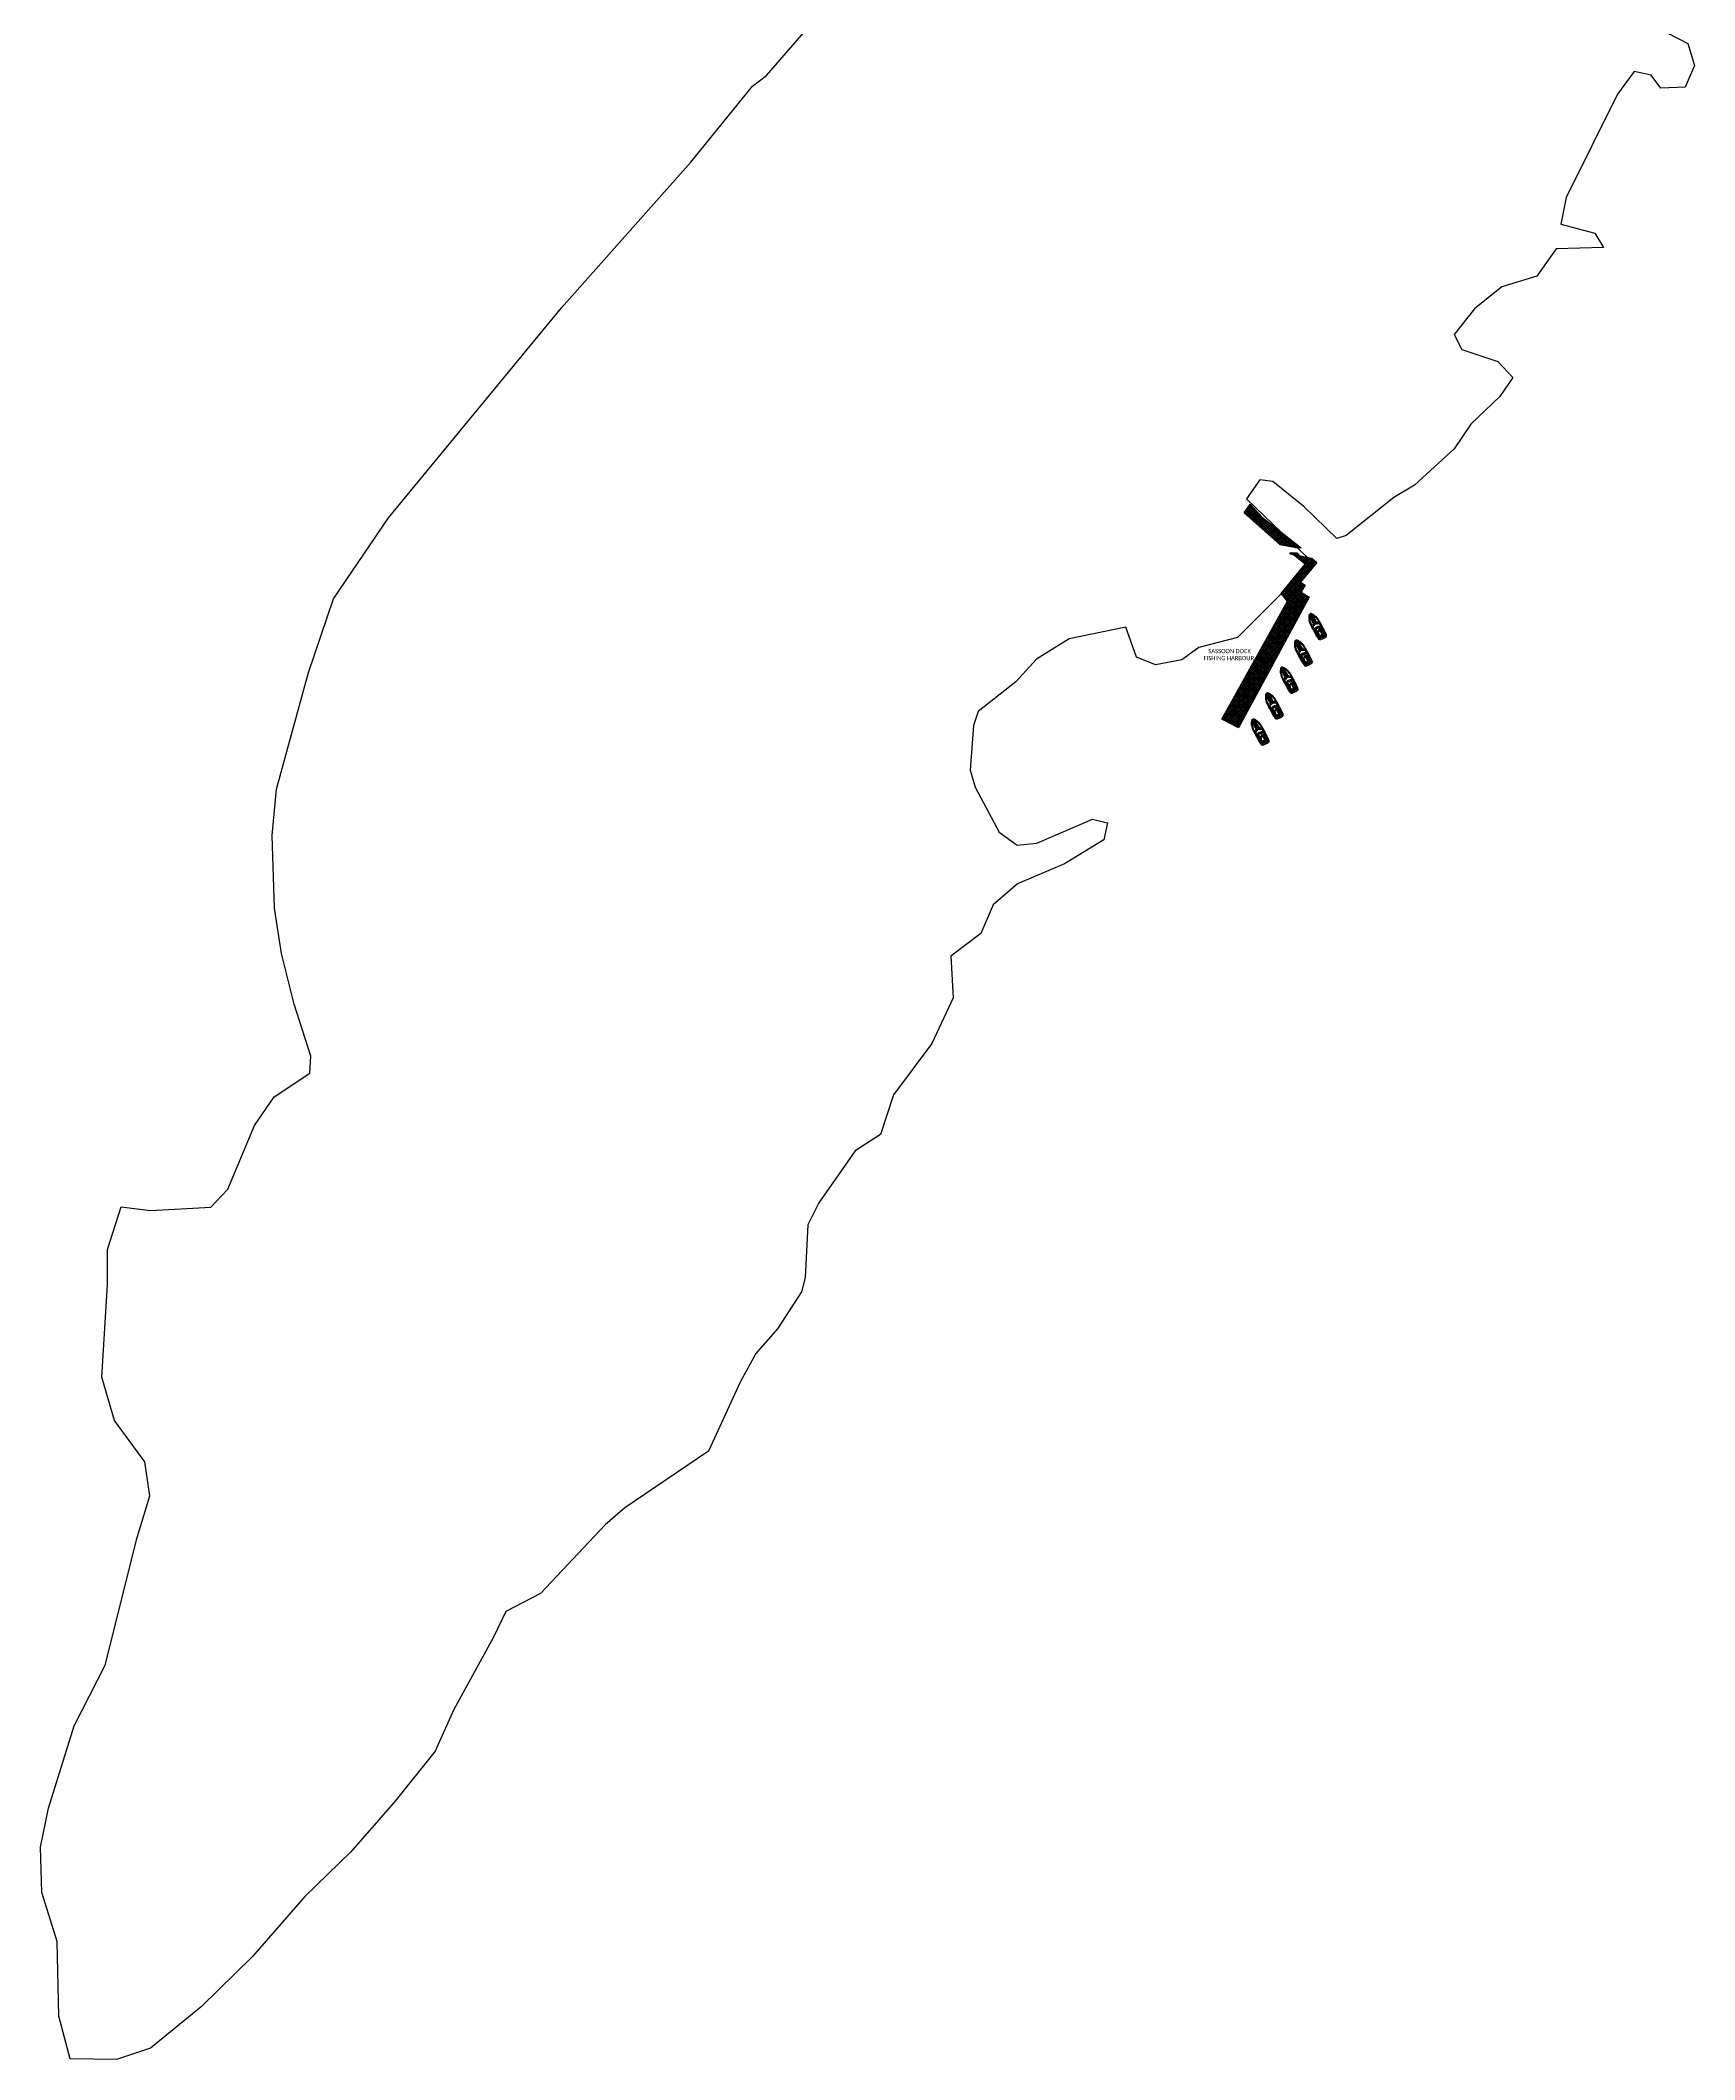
# Model space of a CAD drawing. Header units: metres. Extents: x 267365 to 277461, y 2088854 to 2108025.
# Drawn here: x 268091 to 272018, y 2088854 to 2093647 of the extents above; entities that cross this region are included whole.
import ezdxf

# ---------------------------------------------------------------- set-up
doc = ezdxf.new("R2010")
doc.units = ezdxf.units.M
for name, color, linetype in [('BOAT', 30, 'Continuous'), ('HARBOUR', 1, 'Continuous'), ('HARBOUR TEXT', 250, 'Continuous'), ('PORT', 5, 'Continuous'), ('village', 3, 'Continuous')]:
    doc.layers.add(name, color=color, linetype=linetype)
doc.styles.get("Standard").update_dxf_attribs({"font": 'calibri.ttf'})

# ---------------------------------------------------------------- blocks, each defined once
blk = doc.blocks.new('3')
for p, q in [((15259, 11285), (14484, 11285)), ((15259, 11192), (14484, 11192)), ((14615, 10476), (15123, 10528)), ((14686, 10050), (15190, 10197)), ((15968, 14277), (15461, 14277)), ((15968, 14767), (15462, 14767)), ((15968, 15258), (15484, 15258)), ((15968, 15258), (16453, 15258)), ((15968, 14767), (16474, 14767)), ((15968, 14277), (16475, 14277)), ((16111, 11240), (16111, 11048)), ((16111, 11048), (16516, 11165)), ((16111, 11048), (16509, 11048)), ((16160, 9828), (17451, 9828)), ((16498, 9195), (16786, 9687)), ((16707, 11116), (16547, 11058)), ((16716, 11090), (16575, 11038)), ((16600, 11048), (16882, 11048)), ((16709, 10005), (16709, 10459)), ((16732, 9000), (17261, 9307)), ((16767, 11090), (16913, 11037)), ((16776, 11116), (16940, 11056)), ((16949, 11180), (17451, 11048)), ((16973, 11048), (17451, 11048)), ((14565, 8385), (15056, 8357)), ((14685, 6707), (14679, 6695)), ((14966, 7645), (15271, 8006)), ((15658, 7614), (15968, 7614)), ((15665, 7521), (15968, 7521)), ((16200, 7614), (15968, 7614)), ((16200, 7521), (15968, 7521)), ((16554, 7976), (16809, 7478)), ((16782, 8178), (17280, 7902)), ((16846, 8619), (17397, 8623)), ((17251, 6707), (17257, 6695))]:
    blk.add_line(p, q)
for points in [[(15968, 6127, -0.0173595), (14838, 6154, -0.1263403), (14305, 6306, -0.1728985), (14037, 6993, -0.0138842), (14014, 7606, -0.008973), (13973, 8482, -0.01509), (13946, 9483, 0.0022446), (13935, 11027, -0.0033421), (13932, 12742, -0.0169845), (13966, 13889, -0.0245459), (14062, 14750, -0.0679415), (14312, 15833, -0.0339485), (14615, 16539, -0.0220014), (14950, 17169, -0.0428716), (15373, 17727, -0.0595144), (15677, 17994, -0.0463644), (15850, 18096, -0.104882), (15968, 18127, -0.104882)], [(14099, 8543, 0.0064247), (14087, 9488, 0.0022175), (14076, 11029, -0.003368), (14066, 12757, -0.0246325), (14085, 13845, -0.0150373), (14174, 14559, -0.0254387), (14242, 14955, -0.0138434), (14434, 15768, -0.0402664), (14734, 16491, -0.0167294), (15107, 17121, -0.0297388), (15584, 17694, 0.0152497), (15841, 17933, -0.1323888), (15895, 17967, -0.0284417), (15920, 17975, -0.0284417)], [(14113, 8543, 0.0064236), (14100, 9488, 0.0022173), (14090, 11029, -0.0033685), (14080, 12757, -0.0246334), (14099, 13844, -0.0150384), (14188, 14557, -0.0254613), (14256, 14952, -0.0138393), (14448, 15764, -0.0402377), (14746, 16485, -0.0167146), (15118, 17113, -0.0296929), (15593, 17684, 0.0152343), (15851, 17923, -0.1340359), (15900, 17954, -0.0248791), (15920, 17960, -0.0248791)], [(14259, 13906, -0.0315957), (14324, 14539, -0.0049282), (14403, 14955, -0.0284396), (14598, 15666, -0.0428747), (14892, 16347, -0.0353475), (15257, 16991, -0.0240925), (15665, 17545, -0.0798371), (15920, 17811)], [(14273, 13906, -0.031592), (14338, 14536, -0.0049261), (14416, 14952, -0.0284363), (14611, 15661, -0.0428955), (14905, 16341, -0.0353632), (15268, 16984, -0.0241114), (15676, 17537, -0.0776575), (15920, 17794, -0.0776575)], [(14287, 13905, -0.0315883), (14351, 14534, -0.004924), (14430, 14949, -0.0284329), (14624, 15657, -0.0429166), (14917, 16334, -0.0353794), (15280, 16976, -0.0241302), (15687, 17529, -0.075408), (15920, 17776, -0.075408)], [(14314, 13904, -0.0315809), (14379, 14529, -0.0049198), (14457, 14944, -0.0284262), (14650, 15648, -0.0429591), (14942, 16322, -0.0354114), (15303, 16961, -0.0288289), (15644, 17425, -0.0923361), (15920, 17647, -0.0803279)], [(15510, 16937), (15621, 16929, 0.3822208), (15724, 16994), (15807, 17415, 0.7865441), (15746, 17463), (15428, 17125, 0.616464), (15510, 16937, 3.8449075)], [(15968, 6127, 0.0173595), (17099, 6154, 0.1263403), (17632, 6306, 0.1728985), (17899, 6993, 0.0138842), (17922, 7606, 0.008973), (17963, 8482, 0.01509), (17990, 9483, -0.0022446), (18001, 11027, 0.0033421), (18004, 12742, 0.0169845), (17970, 13889, 0.0245459), (17874, 14750, 0.0679415), (17624, 15833, 0.0339485), (17321, 16539, 0.0220014), (16986, 17169, 0.0428716), (16563, 17727, 0.0595144), (16259, 17994, 0.0463644), (16086, 18096, 0.104882), (15968, 18127, 0.104882)], [(17837, 8543, -0.0064247), (17850, 9488, -0.0022175), (17860, 11029, 0.003368), (17870, 12757, 0.0246325), (17851, 13845, 0.0150373), (17762, 14559, 0.0254387), (17694, 14955, 0.0138434), (17502, 15768, 0.0402664), (17202, 16491, 0.0167294), (16829, 17121, 0.0297388), (16352, 17694, -0.0152497), (16095, 17933, 0.1323888), (16041, 17967, 0.0284417), (16016, 17975, 0.0284417)], [(17823, 8543, -0.0064236), (17836, 9488, -0.0022173), (17846, 11029, 0.0033685), (17856, 12757, 0.0246334), (17837, 13844, 0.0150384), (17748, 14557, 0.0254613), (17680, 14952, 0.0138393), (17489, 15764, 0.0402377), (17190, 16485, 0.0167146), (16818, 17113, 0.0296929), (16343, 17684, -0.0152343), (16085, 17923, 0.1340359), (16037, 17954, 0.0248791), (16016, 17960, 0.0248791)], [(17677, 13906, 0.0315957), (17612, 14539, 0.0049282), (17534, 14955, 0.0284396), (17338, 15666, 0.0428747), (17044, 16347, 0.0353475), (16679, 16991, 0.0240925), (16271, 17545, 0.0798371), (16016, 17811)], [(17663, 13906, 0.031592), (17598, 14536, 0.0049261), (17520, 14952, 0.0284363), (17325, 15661, 0.0428955), (17032, 16341, 0.0353632), (16668, 16984, 0.0241114), (16260, 17537, 0.0776575), (16016, 17794, 0.0776575)], [(17649, 13905, 0.0315883), (17585, 14534, 0.004924), (17507, 14949, 0.0284329), (17312, 15657, 0.0429166), (17019, 16334, 0.0353794), (16656, 16976, 0.0241302), (16249, 17529, 0.075408), (16016, 17776, 0.075408)], [(17622, 13904, 0.0315809), (17558, 14529, 0.0049198), (17480, 14944, 0.0284262), (17286, 15648, 0.0429591), (16995, 16322, 0.0354114), (16633, 16961, 0.0288289), (16292, 17425, 0.0923361), (16016, 17647, 0.0803279)], [(16426, 16937), (16315, 16929, -0.3822208), (16212, 16994), (16129, 17415, -0.7865441), (16190, 17463), (16508, 17125, -0.616464), (16426, 16937, -3.8449075)], [(14259, 13906), (14240, 13499), (14230, 13027), (14235, 12258), (14235, 11203), (14254, 9510, -0.0026015), (14274, 8591, 0.004411), (14291, 7810, 0.0130085), (14327, 7273, 0.1133962), (14429, 6986, 0.1460048), (14570, 6865, 1.5952193)], [(14273, 13905), (14254, 13498), (14244, 13027), (14249, 12258), (14249, 11203), (14268, 9511, -0.0026013), (14288, 8592, 0.0044108), (14305, 7810, 0.0130029), (14341, 7275, 0.1133374), (14441, 6994, 0.1448206), (14573, 6879, 0.1389874)], [(14287, 13905), (14267, 13498), (14258, 13027), (14263, 12258), (14263, 11203), (14282, 9511, -0.0026011), (14302, 8592, 0.0044105), (14319, 7811, 0.0129972), (14355, 7276, 0.1132762), (14453, 7001, 0.142458), (14576, 6893, 0.142458)], [(14314, 13903), (14295, 13497), (14285, 13026), (14290, 12259), (14290, 11203), (14310, 9511, -0.0026006), (14330, 8592, 0.0044099), (14346, 7812, 0.002867), (14352, 7694, 0.002867)], [(15703, 7337), (15453, 7337, -0.2027224), (14593, 7704, -0.1787681), (14419, 8123, 0.0100277), (14401, 8982, -0.0053564), (14389, 10399, -0.0166054), (14407, 11545, 0.0189213), (14421, 12735, -0.9258732), (14467, 12742, -0.0412022), (14487, 12530, -0.0244615), (14489, 11848, 0.0128878), (14496, 10534, -0.0193586), (14481, 9766, 0.0023754), (14464, 8876, -0.0063862), (14468, 8310, -0.0136557), (14465, 8083, -0.8627057), (14422, 8078, 0.6480891)], [(14436, 8081, -0.0164878), (14433, 8123, 0.0100227), (14415, 8982, -0.0053564), (14403, 10399, -0.0166073), (14421, 11545, 0.0189212), (14435, 12735, 0.0114302), (14435, 12736, -0.9132826), (14454, 12739, -0.0411744), (14474, 12530, -0.0244777), (14475, 11849, 0.0128888), (14483, 10534, -0.0193623), (14468, 9766, 0.0023766), (14450, 8876, -0.0063905), (14454, 8310, -0.0136639), (14452, 8084, 0.0007008), (14452, 8084, -0.8199757), (14436, 8081, -0.8199757)], [(16017, 9822), (15456, 9822, 0.1583223), (15267, 9218, -0.4176758), (15128, 9062), (14467, 9062)], [(14478, 9640), (15066, 9640, -0.4060884), (15274, 9347)], [(15968, 11837, 0.0336875), (15117, 11708, 0.0518794), (14484, 11431, 1.92312)], [(15968, 13072, 0.0964027), (15128, 12858, 0.0405382), (14488, 12513, 1.92312)], [(15309, 13138), (15309, 13746, 0.4830629), (14927, 13449, 0.5002399), (15309, 13138, 0.4184236)], [(15890, 11827), (15890, 11428, 0.4629247), (16111, 11240), (16433, 11260)], [(15890, 11428), (15890, 11255, 0.5457371), (16111, 11112, 0.2829046)], [(15890, 11255), (15890, 11192, 0.5168392), (16111, 11048, 0.2829046)], [(15968, 13072, -0.0964027), (16808, 12858, -0.0405382), (17448, 12513, -1.92312)], [(15968, 11837, -0.0336875), (16819, 11708, -0.0518794), (17452, 11431, -1.92312)], [(16029, 9960, -0.1640086), (15991, 10360, -0.4075591), (16120, 10414, 0.2046602), (16640, 10437, -0.2865695), (16778, 10441, 0.1987589), (17315, 10404, -0.4514797), (17447, 10380, -1.4639709)], [(16017, 9822, -0.2912689), (16031, 9962, -0.2998669), (16120, 9974, 0.2734776), (16640, 9983, -0.2865695), (16778, 9987, 0.1987589), (17315, 9951, -0.4514797), (17447, 9926, -1.4639709)], [(16209, 7337), (16201, 7447), (16199, 7780, -0.4480431), (16355, 7939, 0.0255607), (16524, 7967, 0.1567601), (16694, 8068, 0.1442879), (16785, 8185, 0.0794269), (16845, 8458, 0.0541789), (16830, 8771, 0.127294), (16729, 9003, -0.0251947), (16615, 9133, 0.1126559), (16496, 9195, 0.0616523), (16330, 9221, -0.2222783), (16204, 9276, -0.0491085), (16118, 9377, -0.0999703), (16052, 9503, -0.0459923), (16023, 9712), (16017, 9822)], [(16209, 7337), (16484, 7337, 0.2027224), (17343, 7704, 0.1787681), (17517, 8123, -0.0100277), (17535, 8982, 0.0053564), (17547, 10399, 0.0166054), (17529, 11545, -0.0189213), (17515, 12735, 0.9258732), (17469, 12742, 0.0412022), (17449, 12530, 0.0244615), (17448, 11848, -0.0128878), (17440, 10534, 0.0193586), (17455, 9766, -0.0023754), (17473, 8876, 0.0063862), (17468, 8310, 0.0136557), (17471, 8083, 0.8627057), (17514, 8078, -0.6480891)], [(16627, 13138), (16627, 13746, -0.4830629), (17009, 13449, -0.5002399), (16627, 13138, -0.4184236)], [(17649, 13905), (17669, 13498), (17679, 13027), (17674, 12258), (17674, 11203), (17654, 9511, 0.0026011), (17634, 8592, -0.0044105), (17618, 7811, -0.0129972), (17581, 7276, -0.1132762), (17484, 7001, -0.142458), (17360, 6893, -0.142458)], [(17663, 13905), (17683, 13498), (17692, 13027), (17687, 12258), (17687, 11203), (17668, 9511, 0.0026013), (17648, 8592, -0.0044108), (17631, 7810, -0.0130029), (17595, 7275, -0.1133374), (17495, 6994, -0.1448206), (17363, 6879, -0.1389874)], [(17677, 13906), (17696, 13499), (17706, 13027), (17701, 12258), (17701, 11203), (17682, 9510, 0.0026015), (17662, 8591, -0.004411), (17645, 7810, -0.0130085), (17609, 7273, -0.1133962), (17507, 6986, -0.1460048), (17366, 6865, -1.5952193)], [(17500, 8081, 0.0164878), (17503, 8123, -0.0100227), (17522, 8982, 0.0053564), (17533, 10399, 0.0166073), (17516, 11545, -0.0189212), (17501, 12735, -0.0114302), (17501, 12736, 0.9132826), (17482, 12739, 0.0411744), (17463, 12530, 0.0244777), (17461, 11849, -0.0128888), (17454, 10534, 0.0193623), (17469, 9766, -0.0023766), (17486, 8876, 0.0063905), (17482, 8310, 0.0136639), (17485, 8084, -0.0007008), (17485, 8084, 0.8199757), (17500, 8081, 0.8199757)], [(17622, 13903), (17641, 13497), (17651, 13026), (17646, 12259), (17646, 11203), (17627, 9511, 0.0026006), (17606, 8592, -0.0044099), (17590, 7812, -0.002867), (17584, 7694, -0.002867)], [(14623, 6459, -0.1643933), (14408, 6486, -0.1886842), (14159, 6722, -0.1075801), (14019, 7335)], [(14099, 8543, -0.0029416), (14109, 7856, 0.0020134), (14118, 7419, 0.1304424), (14196, 7108, 0.261246), (14560, 6796, 0.2091974)], [(14113, 8543, -0.0029414), (14123, 7857, 0.0020144), (14132, 7419, 0.1309924), (14209, 7113, 0.2618322), (14563, 6810, 0.2618322)], [(15148, 7123, -0.0433335), (14832, 7204, -0.18333), (14416, 7523, -0.1239848), (14329, 7900, 0.0153773), (14309, 8173)], [(15145, 7110, -0.043195), (14828, 7191, -0.1834147), (14404, 7516, -0.0945114), (14319, 7806)], [(16789, 7123, 0.0433335), (17104, 7204, 0.18333), (17520, 7523, 0.1239848), (17607, 7900, -0.0153773), (17627, 8173)], [(16792, 7110, 0.043195), (17108, 7191, 0.1834147), (17532, 7516, 0.0945114), (17617, 7806)], [(17313, 6459, 0.1643933), (17529, 6486, 0.1886842), (17777, 6722, 0.1075801), (17917, 7335)], [(17823, 8543, 0.0029414), (17813, 7857, -0.0020144), (17804, 7419, -0.1309924), (17728, 7113, -0.2618322), (17373, 6810, -0.2618322)], [(17837, 8543, 0.0029416), (17827, 7856, -0.0020134), (17818, 7419, -0.1304424), (17740, 7108, -0.261246), (17376, 6796, -0.2091974)]]:
    blk.add_lwpolyline(points, format="xyb")
for points in [[(15512, 16972), (15626, 16964, 0.3830689), (15690, 17002), (15774, 17428, 0.8536356), (15769, 17437), (15454, 17102, 0.6135269)], [(16424, 16972), (16311, 16964, -0.3830689), (16246, 17002), (16162, 17428, -0.8536356), (16167, 17437), (16482, 17102, -0.6135269)], [(15282, 13161), (15282, 13724, 0.460147), (14955, 13448, 0.4770604)], [(16654, 13161), (16654, 13724, -0.460147), (16981, 13448, -0.4770604)], [(16942, 9799, 0.9177055), (16944, 9656, -0.209704), (17282, 9330, 0.850912), (17403, 9348), (17403, 9679, 0.435659), (17310, 9777)]]:
    blk.add_lwpolyline(points, format="xyb", close=True)
for points in [[(15920, 17243), (15920, 18087)], [(15920, 18087), (15920, 17236)], [(16016, 18087), (16016, 17236)], [(16016, 17243), (16016, 18087)], [(14061, 13154), (14037, 13154), (14037, 12891), (14063, 12891)], [(14086, 9609), (14068, 9609), (14068, 9357), (14090, 9357)], [(14076, 12891), (14095, 12891), (14095, 13154), (14075, 13154)], [(14104, 9357), (14117, 9357), (14117, 9609), (14100, 9609)], [(14515, 11449), (14515, 11377), (15160, 11377), (15160, 11717)], [(15890, 11192), (15259, 11192), (15259, 11737)], [(15890, 11285), (15259, 11285)], [(17067, 11264), (17452, 11259)], [(17833, 9357), (17819, 9357), (17819, 9609), (17836, 9609)], [(17860, 12891), (17842, 12891), (17842, 13154), (17862, 13154)], [(17850, 9609), (17868, 9609), (17868, 9357), (17846, 9357)], [(17875, 13154), (17899, 13154), (17899, 12891), (17874, 12891)], [(14111, 7762), (14086, 7762), (14086, 7507), (14116, 7507)], [(14130, 7507), (14139, 7507), (14139, 7762), (14125, 7762)], [(17806, 7507), (17797, 7507), (17797, 7762), (17812, 7762)], [(17825, 7762), (17850, 7762), (17850, 7507), (17820, 7507)]]:
    blk.add_lwpolyline(points)
for points in [[(14753, 9417), (14668, 9620), (14885, 9592)], [(14753, 9310), (14668, 9108), (14885, 9136)], [(15542, 6884), (15602, 7202), (15175, 7247), (15104, 6927)], [(15531, 6898), (15586, 7190), (15186, 7232), (15121, 6939)], [(15751, 6190), (15751, 6747), (16185, 6747), (16185, 6190)], [(16394, 6884), (16334, 7202), (16761, 7247), (16832, 6927)], [(16405, 6898), (16351, 7190), (16751, 7232), (16815, 6939)]]:
    blk.add_lwpolyline(points, close=True)
for centre, radius in [((15572, 17779), 56.4), ((15730, 17935), 62.8), ((16206, 17935), 62.8), ((16365, 17779), 56.4), ((14851, 9364), 29.4), ((15968, 16104), 341), ((15968, 16104), 341), ((15968, 16104), 314), ((15968, 16104), 314), ((15955, 17042), 139), ((15874, 13634), 55), ((15982, 17042), 139), ((16063, 13634), 55), ((16957, 9728), 54.8), ((17179, 9578), 35.5), ((17302, 9689), 54.8), ((17339, 9377), 54.8), ((14772, 6883), 196), ((14772, 6883), 182), ((17164, 6883), 196), ((17164, 6883), 182)]:
    blk.add_circle(centre, radius)
for centre, radius, start, end in [((15968, 18020), 82.1, 53.907357, 126.092643), ((15968, 18020), 82.1, 53.907357, 126.092643), ((14070, 12461), 42.7, 95.030101, 265.129218), ((14085, 13775), 42.7, 91.319562, 261.726148), ((14070, 12461), 42.7, 283.789395, 76.369925), ((14085, 13775), 42.7, 280.385039, 72.660671), ((14404, 15632), 42.7, 81.615848, 249.711519), ((14404, 15632), 42.7, 268.346577, 62.98079), ((14111, 9364), 562, 327.468559, 29.356036), ((15081, 17062), 42.7, 70.230426, 225.372477), ((15081, 17062), 42.7, 244.010243, 51.59266), ((15568, 15839), 36.3, 29.194606, 175.662347), ((15956, 16061), 410, 209.939229, 271.740348), ((19250, 16002), 3624, 163.327383, 178.398193), ((15916, 13389), 521, 84.273519, 120.875859), ((15910, 13368), 414, 81.288457, 129.038211), ((15910, 13368), 386, 81.288457, 132.495579), ((15955, 17042), 204, 99.883974, 72.333528), ((15982, 17042), 204, 107.666472, 80.116026), ((16027, 13368), 414, 50.961789, 98.711543), ((15981, 16061), 410, 268.259652, 330.060771), ((16020, 13389), 521, 59.124141, 95.726481), ((16027, 13368), 386, 47.504421, 98.711543), ((16458, 10167), 404, 143.200021, 207.404179), ((12687, 16002), 3624, 1.601807, 16.672617), ((18206, 8564), 2009, 160.899518, 198.3721), ((16368, 15839), 36.3, 4.337653, 150.805394), ((16746, 11816), 638, 240.624974, 253.975988), ((16746, 11816), 638, 259.949112, 264.189023), ((16902, 11220), 223, 176.115439, 176.384749), ((16902, 11220), 223, 185.602521, 211.595384), ((16742, 11222), 62.3, 10.802299, 169.147864), ((16741, 11103), 29.9, 180, 0), ((16581, 11220), 223, 328.404616, 356.044702), ((16746, 11816), 638, 274.90249, 281.24181), ((16581, 11220), 223, 3.615251, 3.884561), ((16856, 17062), 42.7, 128.40734, 295.989757), ((16856, 17062), 42.7, 314.627523, 109.769574), ((16746, 11816), 638, 285.434198, 300.190005), ((16960, 10167), 404, 326.624449, 34.771942), ((17533, 15632), 42.7, 117.01921, 271.653423), ((17533, 15632), 42.7, 290.288481, 98.384152), ((17852, 13775), 42.7, 107.339329, 259.614961), ((17857, 11177), 42.7, 101.222005, 257.471133), ((17866, 12461), 42.7, 103.630075, 256.210605), ((17852, 13775), 42.7, 278.273852, 88.680438), ((17857, 11177), 42.7, 276.095335, 82.597802), ((17866, 12461), 42.7, 274.870782, 84.969899), ((15190, 6739), 633, 165.995667, 206.331282), ((15233, 6626), 633, 172.125378, 195.357911), ((14772, 6883), 238, 225.772587, 10.674187), ((14772, 6883), 210, 243.724304, 10.674187), ((17164, 6883), 238, 169.325813, 314.227413), ((17164, 6883), 210, 169.325813, 296.275696), ((16746, 6739), 633, 333.668718, 14.004333), ((16703, 6626), 633, 344.642089, 7.874622)]:
    blk.add_arc(centre, radius, start, end)
for centre, major_axis, ratio in [((15045, 9368), (9, 195), 0.7581166), ((16741, 11103), (254, 0), 0.5330921)]:
    blk.add_ellipse(centre, major_axis=major_axis, ratio=ratio)
for start_param, end_param in [(0.8300122, 1.5768462), (4.712389, 5.2323421)]:
    blk.add_ellipse((16750, 11264), major_axis=(0, 745), ratio=0.4253193, start_param=start_param, end_param=end_param)
for points in [[(15136, 8973), (15186, 8923), (15176, 8825), (15107, 8721), (15061, 8595), (15050, 8401), (15082, 8264), (15183, 8106), (15276, 8002), (15438, 7944), (15553, 7941), (15632, 7930), (15661, 7872), (15664, 7739), (15672, 7484), (15681, 7356), (15539, 7346), (15273, 7387), (15079, 7462), (14874, 7581), (14702, 7758), (14590, 7948), (14518, 8142), (14475, 8343), (14471, 8559), (14511, 8775), (14572, 8883), (14659, 8974), (14821, 9056), (14930, 9062), (15065, 9062), (15139, 9040), (15136, 8973), (15072, 8963), (14926, 8967), (14800, 8947), (14687, 8877), (14611, 8786), (14574, 8652), (14564, 8398), (14608, 8189), (14676, 8002), (14755, 7851), (14833, 7757), (14949, 7656), (15107, 7567), (15233, 7520), (15384, 7487), (15510, 7473), (15599, 7466), (15666, 7458), (15685, 7420)], [(15046, 11077), (15099, 11081), (15166, 11095), (15162, 11159), (15052, 11172), (14839, 11120), (14632, 10955), (14528, 10686), (14498, 10423), (14541, 10108), (14677, 9833), (14836, 9713), (15089, 9658), (15202, 9664), (15248, 9693), (15224, 9747), (15165, 9753), (14962, 9778), (14826, 9849), (14723, 9975), (14661, 10121), (14625, 10316), (14616, 10504), (14645, 10676), (14703, 10848), (14826, 10978), (14985, 11065), (15046, 11077)], [(15242, 9728), (15284, 9784), (15301, 9859), (15256, 9987), (15219, 10089), (15176, 10257), (15125, 10513), (15113, 10650), (15108, 10792), (15116, 10904), (15133, 11003), (15134, 11082)], [(16209, 7337), (16522, 7376), (16865, 7508), (17113, 7684), (17315, 7972), (17390, 8261), (17396, 8665), (17355, 9089), (17199, 9393), (16901, 9625), (16608, 9762), (16270, 9827), (16017, 9822)], [(14949, 6725), (14889, 6660), (14751, 6592), (14670, 6567), (14631, 6512), (14623, 6459)], [(15968, 6876), (15852, 6882), (15776, 6899), (15676, 6923), (15593, 6891), (15412, 6853), (15219, 6882), (15120, 6923), (15057, 6932), (14965, 6919)], [(15703, 7337), (15662, 7244), (15622, 7119), (15577, 6884)], [(15968, 6876), (16084, 6882), (16160, 6899), (16260, 6923), (16343, 6891), (16524, 6853), (16718, 6882), (16816, 6923), (16880, 6932), (16971, 6919)], [(16209, 7337), (16274, 7244), (16314, 7119), (16359, 6884)], [(16987, 6725), (17047, 6660), (17185, 6592), (17266, 6567), (17305, 6512), (17313, 6459)]]:
    blk.add_spline(points, degree=3)
for points, knots in [([(15052, 9535), (14987, 9538), (14916, 9443), (14934, 9243), (15011, 9180), (15140, 9235), (15185, 9361), (15132, 9502), (15091, 9534), (15052, 9535)], [0, 0, 0, 0, 1.7432734, 1.7432734, 3.4865468, 3.4865468, 5.2298202, 5.2298202, 6.2831853, 6.2831853, 6.2831853, 6.2831853]), ([(15968, 13487), (15732, 13507), (15484, 13592), (15248, 14016), (15219, 14267), (15199, 14975), (15273, 15428), (15346, 16250), (15392, 16600), (15444, 16963)], [0, 0, 0, 0, 0.0462196, 0.0462196, 0.09243919, 0.09243919, 0.19473251, 0.19473251, 0.27090841, 0.27090841, 0.27090841, 0.27090841]), ([(15969, 13501), (15726, 13521), (15478, 13616), (15250, 14057), (15229, 14313), (15218, 15025), (15289, 15480), (15364, 16281), (15407, 16611), (15456, 16954)], [0, 0, 0, 0, 0.0480884, 0.0480884, 0.09617679, 0.09617679, 0.19853767, 0.19853767, 0.2704106, 0.2704106, 0.2704106, 0.2704106]), ([(15649, 13652), (15601, 13675), (15412, 13793), (15236, 14361), (15332, 15175), (15389, 16086), (15474, 16690), (15509, 16937)], [0.02340441, 0.02340441, 0.02340441, 0.02340441, 0.03509423, 0.07391115, 0.13825098, 0.21657134, 0.27090841, 0.27090841, 0.27090841, 0.27090841]), ([(15973, 13542), (15725, 13563), (15488, 13664), (15279, 14119), (15266, 14382), (15267, 15105), (15336, 15571), (15414, 16347), (15454, 16644), (15496, 16939)], [0, 0, 0, 0, 0.0508337, 0.0508337, 0.1016674, 0.1016674, 0.20603281, 0.20603281, 0.27090841, 0.27090841, 0.27090841, 0.27090841]), ([(15649, 13689), (15563, 13734), (15491, 13794), (15341, 14062), (15312, 14307), (15306, 14741), (15331, 14954), (15389, 15603), (15418, 16042), (15493, 16627), (15515, 16780), (15537, 16933)], [0.02482538, 0.02482538, 0.02482538, 0.02482538, 0.0474598, 0.0474598, 0.0949196, 0.0949196, 0.1423794, 0.1423794, 0.23729899, 0.23729899, 0.27090841, 0.27090841, 0.27090841, 0.27090841]), ([(15649, 13836), (15408, 13994), (15463, 14437), (15459, 14880), (15499, 15460), (15532, 15842)], [0.03136606, 0.03136606, 0.03136606, 0.03136606, 0.10847437, 0.10847437, 0.19207292, 0.19207292, 0.19207292, 0.19207292]), ([(15963, 13542), (16212, 13563), (16448, 13664), (16658, 14119), (16670, 14382), (16669, 15105), (16600, 15571), (16522, 16347), (16482, 16644), (16441, 16939)], [0, 0, 0, 0, 0.0508337, 0.0508337, 0.1016674, 0.1016674, 0.20603281, 0.20603281, 0.27090841, 0.27090841, 0.27090841, 0.27090841]), ([(15967, 13501), (16210, 13521), (16458, 13616), (16686, 14057), (16707, 14313), (16718, 15025), (16647, 15480), (16572, 16281), (16529, 16611), (16480, 16954)], [0, 0, 0, 0, 0.0480884, 0.0480884, 0.09617679, 0.09617679, 0.19853767, 0.19853767, 0.2704106, 0.2704106, 0.2704106, 0.2704106]), ([(15968, 13487), (16204, 13507), (16453, 13592), (16688, 14016), (16717, 14267), (16737, 14975), (16664, 15428), (16591, 16250), (16544, 16600), (16493, 16963)], [0, 0, 0, 0, 0.0462196, 0.0462196, 0.09243919, 0.09243919, 0.19473251, 0.19473251, 0.27090841, 0.27090841, 0.27090841, 0.27090841]), ([(16201, 7447), (16516, 7472), (16799, 7555), (17218, 7923), (17295, 8203), (17283, 8817), (17280, 9139), (16921, 9535), (16618, 9678), (16234, 9723), (16133, 9718), (16023, 9712)], [0, 0, 0, 0, 0.06841019, 0.06841019, 0.13682037, 0.13682037, 0.20523056, 0.20523056, 0.27364074, 0.27364074, 0.29746041, 0.29746041, 0.29746041, 0.29746041]), ([(16287, 13652), (16335, 13675), (16525, 13793), (16700, 14361), (16604, 15175), (16547, 16086), (16462, 16690), (16427, 16937)], [0.02340441, 0.02340441, 0.02340441, 0.02340441, 0.03509423, 0.07391115, 0.13825098, 0.21657134, 0.27090841, 0.27090841, 0.27090841, 0.27090841]), ([(16287, 13689), (16373, 13734), (16445, 13794), (16596, 14062), (16624, 14307), (16630, 14741), (16605, 14954), (16547, 15603), (16518, 16042), (16443, 16627), (16421, 16780), (16400, 16933)], [0.02482538, 0.02482538, 0.02482538, 0.02482538, 0.0474598, 0.0474598, 0.0949196, 0.0949196, 0.1423794, 0.1423794, 0.23729899, 0.23729899, 0.27090841, 0.27090841, 0.27090841, 0.27090841]), ([(16287, 13836), (16528, 13994), (16473, 14437), (16478, 14880), (16438, 15460), (16404, 15842)], [0.03136606, 0.03136606, 0.03136606, 0.03136606, 0.10847437, 0.10847437, 0.19207292, 0.19207292, 0.19207292, 0.19207292]), ([(16967, 11103), (16967, 11131), (16932, 11170), (16732, 11234), (16533, 11172), (16501, 11059), (16647, 10979), (16901, 11012), (16967, 11066), (16967, 11103)], [0, 0, 0, 0, 1.0314508, 1.0314508, 2.9924553, 2.9924553, 4.9534598, 4.9534598, 6.2831853, 6.2831853, 6.2831853, 6.2831853]), ([(15968, 7083), (15929, 7084), (15864, 7085), (15768, 7105), (15689, 7142), (15639, 7120), (15620, 7111)], [0, 0, 0, 0, 0.008409254, 0.014054591, 0.021480758, 0.025832557, 0.025832557, 0.025832557, 0.025832557]), ([(15968, 7083), (16007, 7084), (16072, 7085), (16168, 7105), (16247, 7142), (16297, 7120), (16316, 7111)], [0, 0, 0, 0, 0.008409254, 0.014054591, 0.021480758, 0.025832557, 0.025832557, 0.025832557, 0.025832557])]:
    blk.add_open_spline(points, degree=3, knots=knots)
for points in [[(16384, 11788), (16361, 11630), (16361, 11448), (16406, 11260)], [(17133, 11590), (17134, 11485), (17123, 11373), (17096, 11260)]]:
    blk.add_open_spline(points, degree=3)

msp = doc.modelspace()

# ---------------------------------------------------------------- hatches: boundary and pattern name
at = {"layer": 'HARBOUR'}
h = msp.add_hatch(dxfattribs=at)
h.set_pattern_fill('ANSI37', color=256)
h.paths.add_polyline_path([(271103.3, 2092325.4), (271084.1, 2092336.9), (271093.8, 2092353.3), (271082.6, 2092360.6), (271121.8, 2092407.3), (271109.6, 2092417.3), (271079.3, 2092423.7), (271073.8, 2092430.1), (271059.2, 2092430.9), (271058.4, 2092427), (271065.2, 2092426), (271093.6, 2092403.4), (271037.2, 2092333.5), (271051.8, 2092315.4), (270895.9, 2092035.6), (270935.4, 2092015.2)])
at = {"layer": 'PORT'}
h = msp.add_hatch(dxfattribs=at)
h.set_pattern_fill('ANSI37', color=256)
h.paths.add_polyline_path([(270992.6, 2092514), (270963.6, 2092545.6), (270949, 2092525), (271034.3, 2092449.5), (271076.9, 2092441.1), (271084.6, 2092442.1)])

# ---------------------------------------------------------------- linework, layer by layer
at = {"layer": 'HARBOUR', "flags": 128}
msp.add_lwpolyline([(271037.2, 2092333.5), (271093.6, 2092403.4), (271065.2, 2092426), (271058.4, 2092427), (271059.2, 2092430.9), (271073.8, 2092430.1), (271079.3, 2092423.7), (271109.6, 2092417.3), (271121.8, 2092407.3), (271082.6, 2092360.6), (271093.8, 2092353.3), (271084.1, 2092336.9), (271103.3, 2092325.4), (270935.4, 2092015.2), (270895.9, 2092035.6), (271051.8, 2092315.4)], close=True, dxfattribs=at)
at = {"layer": 'PORT', "flags": 128}
msp.add_lwpolyline([(270963.6, 2092545.6), (270992.6, 2092514), (271084.6, 2092442.1), (271076.9, 2092441.1), (271034.3, 2092449.5), (270949, 2092525)], close=True, dxfattribs=at)
at = {"layer": 'village', "color": 3}
msp.add_lwpolyline([(271930.2, 2093676.4), (272002.2, 2093638.9), (272018.4, 2093587.4), (271996.3, 2093535.7), (271938.1, 2093533), (271915.4, 2093564.2), (271875, 2093572.8), (271835.1, 2093518.7), (271713.7, 2093273.4), (271700.8, 2093210.5), (271781.7, 2093188.7), (271802.1, 2093155.3), (271690, 2093152.1), (271643.5, 2093086.7), (271560.7, 2093061.4), (271496.1, 2093009.3), (271447.3, 2092948.4), (271465.5, 2092912.7), (271550.9, 2092884.2), (271587.1, 2092846.4), (271556.1, 2092801.3), (271487.1, 2092735.8), (271447.2, 2092677.1), (271353.7, 2092591.2), (271304.6, 2092561.7), (271191, 2092471.1), (271168.7, 2092464.1), (271091.8, 2092539.7), (271017.4, 2092599.7), (270985.9, 2092603.9), (270954.9, 2092558.8), (271101.8, 2092416.6), (271070.8, 2092367), (270932.9, 2092229.1), (270841.2, 2092206), (270801, 2092176.5), (270738.3, 2092164.8), (270693.4, 2092182.4), (270668.1, 2092253.9), (270533.8, 2092225.9), (270455.7, 2092178.2), (270406.9, 2092124), (270317.7, 2092053.8), (270306.8, 2092020.1), (270298.7, 2091914.6), (270310.2, 2091874.4), (270367.1, 2091767.2), (270410, 2091736.1), (270457, 2091741), (270588.8, 2091798.2), (270624.8, 2091789.5), (270616.1, 2091749.1), (270522.4, 2091692.3), (270410.7, 2091644.3), (270352.8, 2091594.5), (270324.2, 2091527), (270252.9, 2091472.6), (270258.2, 2091374), (270207.5, 2091266), (270116.5, 2091144.2), (270085.9, 2091049.8), (270025.7, 2091011.2), (269939.2, 2090887.2), (269912.8, 2090835.4), (269907, 2090709.9), (269898.3, 2090676.1), (269840.8, 2090588.3), (269789.7, 2090529.5), (269752.1, 2090462), (269677.2, 2090297.7), (269478.7, 2090163.9), (269431.9, 2090123.1), (269278.6, 2089960.5), (269195.9, 2089917.2), (269167.3, 2089856.4), (269072.3, 2089683.1), (269028.2, 2089586.3), (268932.8, 2089466.7), (268828.4, 2089347.1), (268719.3, 2089240.8), (268594.9, 2089098.6), (268472.6, 2088978.8), (268352.3, 2088881.4), (268271.8, 2088853.9), (268161.8, 2088855.5), (268134.8, 2088957.3), (268131.1, 2089134.4), (268094.3, 2089250.6), (268091.2, 2089358.3), (268110.6, 2089450.4), (268171.8, 2089646), (268244.7, 2089790), (268320.7, 2090093.3), (268351.3, 2090192.3), (268339.4, 2090272.9), (268266.9, 2090371), (268236.9, 2090473.8), (268250.8, 2090693.7), (268250.2, 2090776.7), (268283, 2090877.9), (268352.6, 2090869.4), (268496, 2090877.3), (268536, 2090920.3), (268599.8, 2091071), (268646.4, 2091138.7), (268731.1, 2091195.4), (268733, 2091235.8), (268693.9, 2091358.8), (268663.8, 2091479.6), (268647.2, 2091587.1), (268641.4, 2091759.7), (268651.7, 2091869.6), (268727.9, 2092146.1), (268787.1, 2092321.5), (268917.8, 2092513.1), (269328.6, 2093011.9), (269635.2, 2093357.5), (269781.7, 2093538.1), (269815.2, 2093563.1), (269924, 2093689.4)], dxfattribs=at)

# ---------------------------------------------------------------- block references
at = {"layer": 'BOAT', "xscale": 0.005558270232777463, "yscale": 0.005558270232777463, "zscale": 0.005558270232777463, "rotation": 28.20013333818664}
for p in [(271074.8, 2092155.1), (271040.9, 2092092.4), (271007.3, 2092028.1), (270972, 2091966.8), (270938.5, 2091904.8)]:
    msp.add_blockref('3', p, dxfattribs=at)

# ---------------------------------------------------------------- texts
at = {"layer": 'HARBOUR TEXT', "insert": (270849.7, 2092202.1), "char_height": 10, "width": 125.718, "attachment_point": 1}
msp.add_mtext('\\pxqc; SASSOON DOCK FISHING HARBOUR', dxfattribs=at)

doc.saveas('drawing.dxf')
